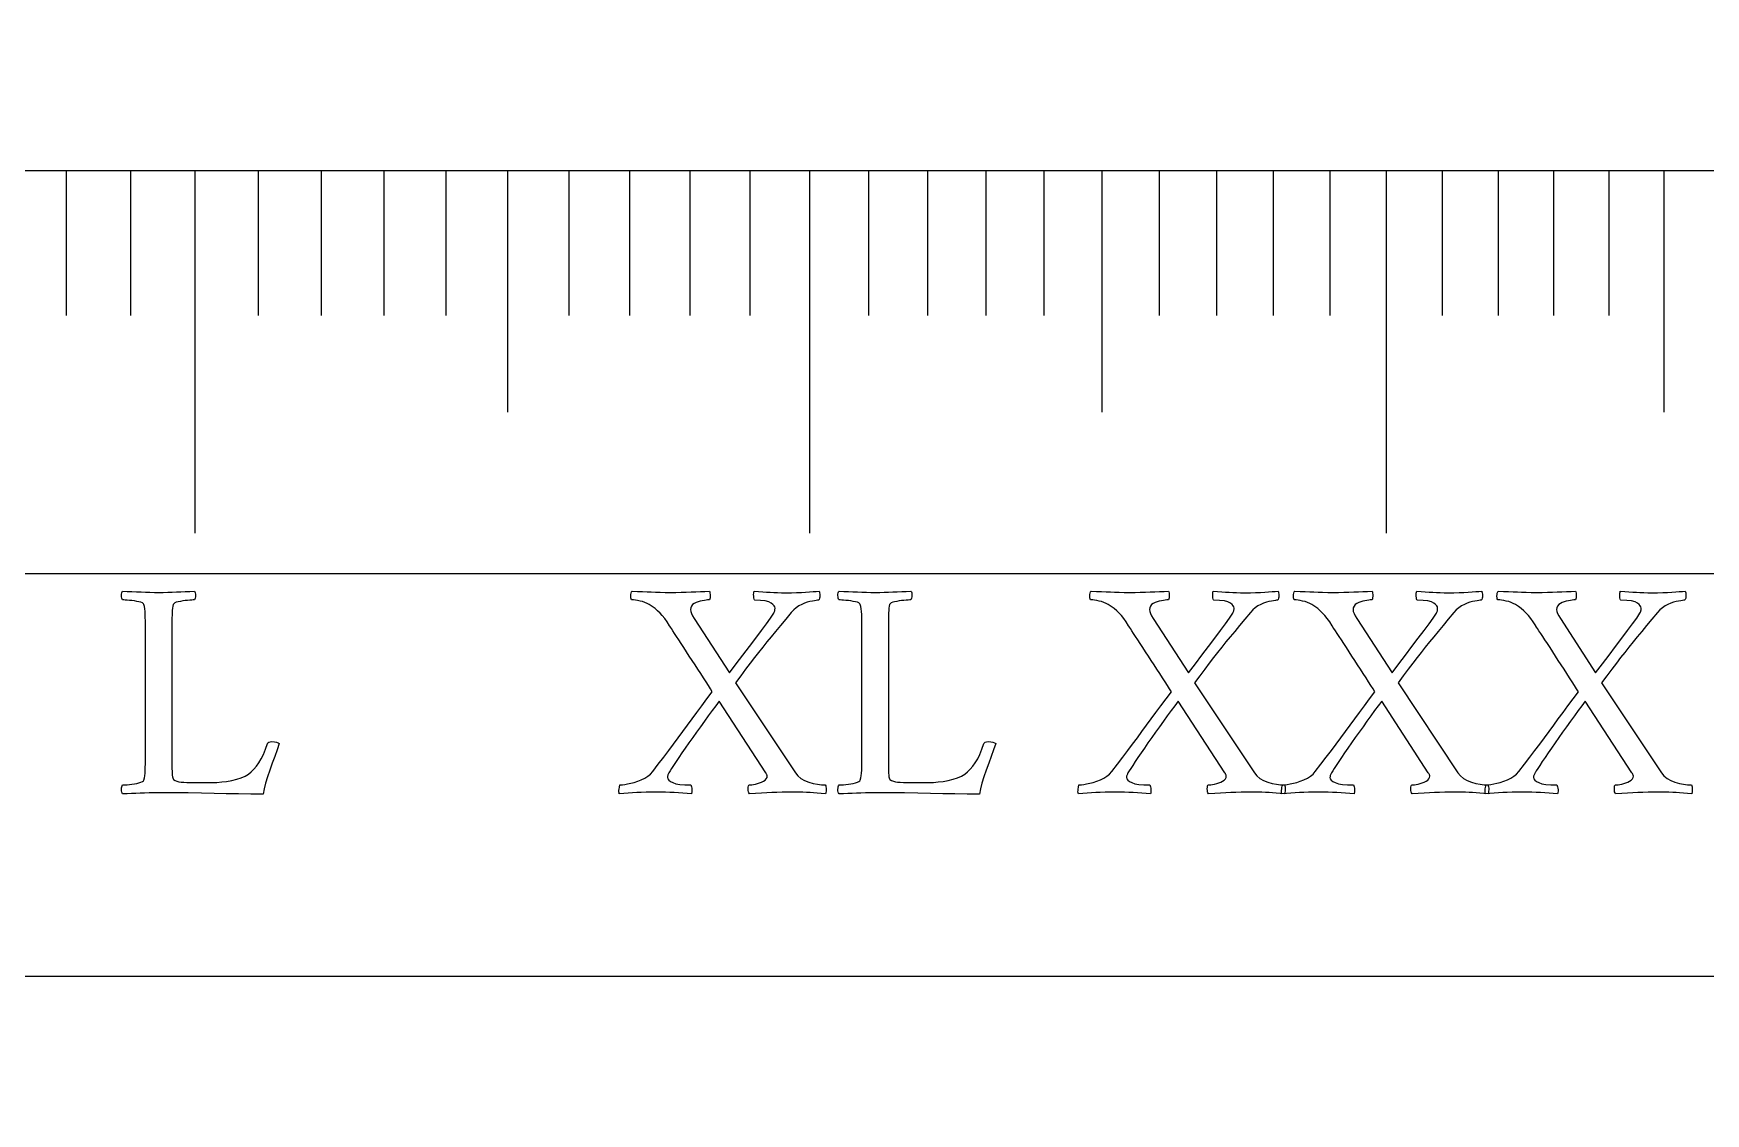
# Model space of a CAD drawing. Header units: millimetres. Extents: x -82 to 82, y -8 to 8.
# Drawn here: x -42.42 to -18.48, y -7.74 to 7.74 of the extents above; entities that cross this region are included whole.
import ezdxf

# ---------------------------------------------------------------- set-up
doc = ezdxf.new("R2010")
doc.units = ezdxf.units.MM
for name, color, linetype in [('CUT_OUTER', 1, 'Continuous'), ('ENGRAVE', 7, 'Continuous'), ('ENGRAVE_FINE', 8, 'Continuous'), ('GUIDE', 3, 'Continuous'), ('TEXT', 5, 'Continuous')]:
    doc.layers.add(name, color=color, linetype=linetype)

msp = doc.modelspace()

# ---------------------------------------------------------------- linework, layer by layer
at = {"layer": 'CUT_OUTER'}
msp.add_lwpolyline([(-2.347, -7.7369), (-3.094, -7.4696), (-3.8112, -7.1303), (-4.4918, -6.7224), (-5.1291, -6.2498), (-5.6529, -5.775), (-82.5, -5.775), (-82.5, 5.775), (-5.6529, 5.775), (-5.1291, 6.2498), (-4.4918, 6.7224), (-3.8112, 7.1303), (-3.094, 7.4696), (-2.347, 7.7369)], dxfattribs=at)
at = {"layer": 'ENGRAVE'}
for points in [[(-40.1141, 5.775), (-40.1141, 0.5775)], [(-35.6327, 5.775), (-35.6327, 2.31)], [(-31.3105, 5.775), (-31.3105, 0.5775)], [(-27.1236, 5.775), (-27.1236, 2.31)], [(-23.0503, 5.775), (-23.0503, 0.5775)], [(-19.0713, 5.775), (-19.0713, 2.31)]]:
    msp.add_lwpolyline(points, dxfattribs=at)
at = {"layer": 'ENGRAVE_FINE'}
for points in [[(-41.9572, 5.775), (-41.9572, 3.696)], [(-41.0318, 5.775), (-41.0318, 3.696)], [(-39.2039, 5.775), (-39.2039, 3.696)], [(-38.3008, 5.775), (-38.3008, 3.696)], [(-37.4047, 5.775), (-37.4047, 3.696)], [(-36.5154, 5.775), (-36.5154, 3.696)], [(-34.7564, 5.775), (-34.7564, 3.696)], [(-33.8861, 5.775), (-33.8861, 3.696)], [(-33.0219, 5.775), (-33.0219, 3.696)], [(-32.1634, 5.775), (-32.1634, 3.696)], [(-30.4631, 5.775), (-30.4631, 3.696)], [(-29.6208, 5.775), (-29.6208, 3.696)], [(-28.7836, 5.775), (-28.7836, 3.696)], [(-27.9512, 5.775), (-27.9512, 3.696)], [(-26.3005, 5.775), (-26.3005, 3.696)], [(-25.4818, 5.775), (-25.4818, 3.696)], [(-24.6673, 5.775), (-24.6673, 3.696)], [(-23.8568, 5.775), (-23.8568, 3.696)], [(-22.2476, 5.775), (-22.2476, 3.696)], [(-21.4484, 5.775), (-21.4484, 3.696)], [(-20.6528, 5.775), (-20.6528, 3.696)], [(-19.8604, 5.775), (-19.8604, 3.696)]]:
    msp.add_lwpolyline(points, dxfattribs=at)
at = {"layer": 'GUIDE'}
msp.add_lwpolyline([(-82.5, 0), (82.5, 0)], dxfattribs=at)
at = {"layer": 'TEXT'}
for points in [[(-40.4405, -2.6364), (-40.4405, -2.6414), (-40.4405, -2.6476), (-40.4405, -2.6548), (-40.4405, -2.6632), (-40.4405, -2.6849), (-40.4405, -2.7096), (-40.4405, -2.7374), (-40.4405, -2.7683), (-40.4402, -2.8), (-40.4394, -2.8303), (-40.438, -2.8592), (-40.436, -2.8868), (-40.4332, -2.9108), (-40.4293, -2.9292), (-40.4243, -2.9421), (-40.4181, -2.9493), (-40.3945, -2.9635), (-40.3684, -2.9745), (-40.3398, -2.9825), (-40.3086, -2.9874), (-40.2716, -2.9903), (-40.2253, -2.9924), (-40.1699, -2.9936), (-40.1052, -2.9941), (-39.8593, -2.9941), (-39.7951, -2.9922), (-39.7279, -2.9868), (-39.6577, -2.9777), (-39.5843, -2.965), (-39.5132, -2.9484), (-39.4496, -2.9276), (-39.3936, -2.9025), (-39.3451, -2.8733), (-39.3056, -2.8415), (-39.2674, -2.804), (-39.2307, -2.761), (-39.1953, -2.7124), (-39.1617, -2.6565), (-39.1299, -2.5917), (-39.1002, -2.5179), (-39.0724, -2.4352), (-39.0651, -2.4235), (-39.0523, -2.4151), (-39.0338, -2.41), (-39.0098, -2.4084), (-38.9729, -2.41), (-38.9427, -2.4151), (-38.9193, -2.4235), (-38.9025, -2.4352), (-38.9345, -2.526), (-38.9679, -2.6196), (-39.0027, -2.716), (-39.0388, -2.8152), (-39.0725, -2.9122), (-39.0998, -3.0019), (-39.1206, -3.0843), (-39.135, -3.1595), (-39.3113, -3.1589), (-39.4871, -3.1572), (-39.6623, -3.1545), (-39.8369, -3.1505), (-40.0169, -3.1466), (-40.208, -3.1438), (-40.4103, -3.1422), (-40.6238, -3.1416), (-40.6979, -3.142), (-40.768, -3.1433), (-40.8342, -3.1454), (-40.8965, -3.1483), (-40.9575, -3.1512), (-41.0195, -3.1533), (-41.0826, -3.1546), (-41.1469, -3.155), (-41.1546, -3.1444), (-41.1598, -3.1304), (-41.1624, -3.1131), (-41.1626, -3.0924), (-41.1607, -3.0717), (-41.1575, -3.0544), (-41.1529, -3.0404), (-41.1469, -3.0298), (-41.1307, -3.0294), (-41.1089, -3.0281), (-41.0815, -3.0261), (-41.0485, -3.0231), (-41.0132, -3.0191), (-40.9787, -3.0136), (-40.945, -3.0068), (-40.9122, -2.9985), (-40.8835, -2.9893), (-40.8624, -2.9795), (-40.8489, -2.9692), (-40.8429, -2.9583), (-40.8349, -2.9295), (-40.8289, -2.8968), (-40.8249, -2.8602), (-40.8228, -2.8197), (-40.8218, -2.7764), (-40.8211, -2.7314), (-40.8207, -2.6847), (-40.8205, -2.6364), (-40.8205, -0.772), (-40.8207, -0.7235), (-40.8211, -0.6764), (-40.8218, -0.6307), (-40.8228, -0.5864), (-40.8249, -0.5449), (-40.8289, -0.5076), (-40.8349, -0.4745), (-40.8429, -0.4456), (-40.8489, -0.433), (-40.8624, -0.4221), (-40.8835, -0.4129), (-40.9122, -0.4054), (-40.945, -0.3991), (-40.9787, -0.3936), (-41.0132, -0.389), (-41.0485, -0.3852), (-41.0815, -0.3823), (-41.1089, -0.3802), (-41.1307, -0.379), (-41.1469, -0.3785), (-41.1529, -0.3679), (-41.1575, -0.354), (-41.1607, -0.3366), (-41.1626, -0.3159), (-41.1624, -0.2953), (-41.1598, -0.2779), (-41.1546, -0.264), (-41.1469, -0.2534), (-41.0801, -0.2557), (-41.0139, -0.2584), (-40.9482, -0.2613), (-40.8831, -0.2645), (-40.8186, -0.2675), (-40.7546, -0.2696), (-40.6912, -0.2708), (-40.6283, -0.2712), (-40.5639, -0.2708), (-40.5003, -0.2696), (-40.4376, -0.2675), (-40.3757, -0.2645), (-40.3135, -0.2613), (-40.2499, -0.2584), (-40.185, -0.2557), (-40.1186, -0.2534), (-40.1109, -0.264), (-40.1057, -0.2779), (-40.1031, -0.2953), (-40.1029, -0.3159), (-40.1048, -0.3366), (-40.108, -0.354), (-40.1126, -0.3679), (-40.1186, -0.3785), (-40.1348, -0.379), (-40.1566, -0.3802), (-40.184, -0.3823), (-40.2169, -0.3852), (-40.2522, -0.389), (-40.2862, -0.3936), (-40.3192, -0.3991), (-40.3511, -0.4054), (-40.379, -0.4129), (-40.4003, -0.4221), (-40.4148, -0.433), (-40.4226, -0.4456), (-40.4286, -0.4696), (-40.4332, -0.497), (-40.4364, -0.5278), (-40.4383, -0.5619), (-40.4392, -0.5985), (-40.4399, -0.6367), (-40.4404, -0.6767), (-40.4405, -0.7183), (-40.4405, -0.725), (-40.4405, -0.7317), (-40.4405, -0.7385), (-40.4405, -0.7452), (-40.4405, -0.7519), (-40.4405, -0.7586), (-40.4405, -0.7653), (-40.4405, -0.772)], [(-33.3001, -0.2712), (-33.2213, -0.2708), (-33.1459, -0.2696), (-33.0738, -0.2675), (-33.005, -0.2645), (-32.9383, -0.2613), (-32.872, -0.2584), (-32.8064, -0.2557), (-32.7412, -0.2534), (-32.7373, -0.2645), (-32.7345, -0.2802), (-32.7329, -0.3003), (-32.7323, -0.3249), (-32.7334, -0.3484), (-32.7368, -0.3651), (-32.7424, -0.3752), (-32.7502, -0.3785), (-32.7678, -0.3792), (-32.7893, -0.3813), (-32.8147, -0.3848), (-32.8441, -0.3897), (-32.8748, -0.3964), (-32.9044, -0.4054), (-32.9329, -0.4165), (-32.9603, -0.43), (-32.9838, -0.4463), (-33.0006, -0.4663), (-33.0106, -0.4899), (-33.014, -0.5171), (-33.0106, -0.5437), (-33.0006, -0.5741), (-32.9838, -0.6085), (-32.9603, -0.6468), (-32.4551, -1.4247), (-32.3579, -1.2948), (-32.2629, -1.1688), (-32.1701, -1.0467), (-32.0795, -0.9285), (-31.9963, -0.8187), (-31.9253, -0.7217), (-31.8666, -0.6376), (-31.8202, -0.5663), (-31.8142, -0.5551), (-31.8096, -0.544), (-31.8064, -0.5328), (-31.8046, -0.5216), (-31.8036, -0.5116), (-31.8029, -0.5037), (-31.8025, -0.4981), (-31.8023, -0.4948), (-31.8057, -0.4786), (-31.8158, -0.4613), (-31.8325, -0.4428), (-31.856, -0.4233), (-31.8909, -0.4056), (-31.9421, -0.3931), (-32.0094, -0.3855), (-32.093, -0.383), (-32.099, -0.3778), (-32.1036, -0.3668), (-32.1068, -0.3499), (-32.1086, -0.3271), (-32.109, -0.3032), (-32.108, -0.283), (-32.1057, -0.2663), (-32.1019, -0.2534), (-32.0389, -0.2577), (-31.9795, -0.2617), (-31.9238, -0.2655), (-31.8716, -0.269), (-31.8201, -0.2719), (-31.766, -0.274), (-31.7094, -0.2753), (-31.6503, -0.2757), (-31.5687, -0.2752), (-31.4938, -0.2735), (-31.4257, -0.2707), (-31.3642, -0.2668), (-31.3086, -0.2626), (-31.258, -0.2589), (-31.2125, -0.2559), (-31.1719, -0.2534), (-31.1679, -0.264), (-31.1647, -0.2779), (-31.1623, -0.2953), (-31.1608, -0.3159), (-31.1612, -0.3369), (-31.1647, -0.3551), (-31.1712, -0.3704), (-31.1809, -0.383), (-31.193, -0.3837), (-31.2116, -0.3858), (-31.2366, -0.3893), (-31.2681, -0.3942), (-31.3036, -0.4015), (-31.3407, -0.4121), (-31.3796, -0.426), (-31.4201, -0.4434), (-31.4605, -0.4647), (-31.4989, -0.4909), (-31.5353, -0.5218), (-31.5699, -0.5574), (-31.6499, -0.6546), (-31.7247, -0.7452), (-31.7941, -0.829), (-31.8582, -0.9061), (-31.9193, -0.9802), (-31.9795, -1.0548), (-32.0389, -1.1299), (-32.0974, -1.2057), (-32.1581, -1.2853), (-32.2237, -1.3722), (-32.2944, -1.4664), (-32.3702, -1.5678), (-31.5117, -2.8555), (-31.4762, -2.899), (-31.4324, -2.9359), (-31.3801, -2.9661), (-31.3195, -2.9896), (-31.256, -3.0072), (-31.1954, -3.0198), (-31.1376, -3.0273), (-31.0825, -3.0298), (-31.0768, -3.0407), (-31.073, -3.0555), (-31.0712, -3.0743), (-31.0713, -3.0969), (-31.0726, -3.119), (-31.0741, -3.136), (-31.076, -3.148), (-31.078, -3.155), (-31.1406, -3.1507), (-31.1988, -3.1466), (-31.2524, -3.1429), (-31.3016, -3.1394), (-31.3511, -3.1364), (-31.4055, -3.1343), (-31.4651, -3.1331), (-31.5296, -3.1327), (-31.6183, -3.1331), (-31.7012, -3.1343), (-31.7782, -3.1364), (-31.8493, -3.1394), (-31.9204, -3.1429), (-31.9974, -3.1466), (-32.0802, -3.1507), (-32.169, -3.155), (-32.1768, -3.1438), (-32.1824, -3.1282), (-32.1857, -3.1081), (-32.1868, -3.0835), (-32.1857, -3.06), (-32.1824, -3.0432), (-32.1768, -3.0332), (-32.169, -3.0298), (-32.1535, -3.029), (-32.1338, -3.0265), (-32.1099, -3.0223), (-32.0818, -3.0164), (-32.052, -3.0087), (-32.0231, -2.9991), (-31.995, -2.9875), (-31.9678, -2.9739), (-31.9443, -2.9587), (-31.9275, -2.9421), (-31.9175, -2.9241), (-31.9141, -2.9046), (-31.9145, -2.8997), (-31.9158, -2.894), (-31.9179, -2.8875), (-31.9208, -2.88), (-31.9243, -2.8726), (-31.9281, -2.8661), (-31.9321, -2.8603), (-31.9365, -2.8555), (-32.6026, -1.8271), (-32.6528, -1.8938), (-32.7049, -1.9641), (-32.759, -2.038), (-32.815, -2.1155), (-32.8716, -2.1945), (-32.9274, -2.2726), (-32.9823, -2.3498), (-33.0363, -2.4262), (-33.088, -2.5), (-33.1358, -2.5693), (-33.1797, -2.6341), (-33.2196, -2.6945), (-33.2546, -2.7482), (-33.2834, -2.7929), (-33.306, -2.8286), (-33.3225, -2.8555), (-33.325, -2.8605), (-33.3281, -2.8666), (-33.3317, -2.8739), (-33.3359, -2.8823), (-33.3398, -2.8915), (-33.3426, -2.9013), (-33.3443, -2.9116), (-33.3448, -2.9225), (-33.3401, -2.9422), (-33.3258, -2.9611), (-33.3021, -2.9791), (-33.2688, -2.9963), (-33.2241, -3.011), (-33.166, -3.0214), (-33.0945, -3.0277), (-33.0095, -3.0298), (-33.0035, -3.0407), (-32.9989, -3.0555), (-32.9957, -3.0743), (-32.9939, -3.0969), (-32.9934, -3.119), (-32.9944, -3.136), (-32.9968, -3.148), (-33.0006, -3.155), (-33.0612, -3.1507), (-33.1224, -3.1466), (-33.1842, -3.1429), (-33.2465, -3.1394), (-33.3088, -3.1364), (-33.3705, -3.1343), (-33.4317, -3.1331), (-33.4924, -3.1327), (-33.5742, -3.1331), (-33.65, -3.1343), (-33.7196, -3.1364), (-33.783, -3.1394), (-33.8439, -3.1429), (-33.9059, -3.1466), (-33.9691, -3.1507), (-34.0334, -3.155), (-34.0369, -3.1423), (-34.0384, -3.1265), (-34.038, -3.1076), (-34.0356, -3.0857), (-34.0324, -3.0646), (-34.0294, -3.0483), (-34.0268, -3.0367), (-34.0244, -3.0298), (-34.0109, -3.0288), (-33.9881, -3.0259), (-33.9561, -3.021), (-33.9149, -3.0142), (-33.8682, -3.0047), (-33.8199, -2.9918), (-33.7699, -2.9756), (-33.7182, -2.9561), (-33.6686, -2.9327), (-33.6248, -2.9052), (-33.587, -2.8735), (-33.555, -2.8376), (-33.4742, -2.7325), (-33.3974, -2.6319), (-33.3244, -2.5358), (-33.2554, -2.4441), (-33.1885, -2.3546), (-33.1218, -2.2647), (-33.0555, -2.1746), (-32.9894, -2.0842), (-32.9219, -1.9919), (-32.8513, -1.8959), (-32.7777, -1.7963), (-32.701, -1.693), (-32.7274, -1.6504), (-32.7575, -1.603), (-32.7911, -1.5509), (-32.8284, -1.494), (-32.8678, -1.4341), (-32.9078, -1.3728), (-32.9483, -1.31), (-32.9894, -1.2459), (-33.0302, -1.1822), (-33.0699, -1.1207), (-33.1084, -1.0615), (-33.1459, -1.0045), (-33.1811, -0.9511), (-33.2129, -0.9028), (-33.2414, -0.8595), (-33.2666, -0.8212), (-33.2871, -0.7899), (-33.3018, -0.7675), (-33.3106, -0.7541), (-33.3135, -0.7496), (-33.3489, -0.6946), (-33.3834, -0.6457), (-33.4171, -0.6029), (-33.4499, -0.5663), (-33.4838, -0.5336), (-33.5209, -0.5026), (-33.561, -0.4733), (-33.6041, -0.4456), (-33.6342, -0.429), (-33.6662, -0.4149), (-33.7001, -0.4033), (-33.736, -0.3942), (-33.7708, -0.3873), (-33.8014, -0.3825), (-33.8278, -0.3795), (-33.85, -0.3785), (-33.8579, -0.3752), (-33.8635, -0.3651), (-33.8668, -0.3484), (-33.8679, -0.3249), (-33.8668, -0.3003), (-33.8635, -0.2802), (-33.8579, -0.2645), (-33.85, -0.2534), (-33.7725, -0.2557), (-33.7008, -0.2584), (-33.635, -0.2613), (-33.5751, -0.2645), (-33.5151, -0.2675), (-33.4493, -0.2696), (-33.3777, -0.2708), (-33.3001, -0.2712)], [(-30.1794, -2.6364), (-30.1794, -2.6414), (-30.1794, -2.6476), (-30.1794, -2.6548), (-30.1794, -2.6632), (-30.1794, -2.6849), (-30.1794, -2.7096), (-30.1794, -2.7374), (-30.1794, -2.7683), (-30.1791, -2.8), (-30.1783, -2.8303), (-30.1769, -2.8592), (-30.1749, -2.8868), (-30.1721, -2.9108), (-30.1682, -2.9292), (-30.1632, -2.9421), (-30.157, -2.9493), (-30.1334, -2.9635), (-30.1073, -2.9745), (-30.0786, -2.9825), (-30.0475, -2.9874), (-30.0105, -2.9903), (-29.9642, -2.9924), (-29.9088, -2.9936), (-29.8441, -2.9941), (-29.5982, -2.9941), (-29.534, -2.9922), (-29.4668, -2.9868), (-29.3965, -2.9777), (-29.3232, -2.965), (-29.2521, -2.9484), (-29.1885, -2.9276), (-29.1325, -2.9025), (-29.084, -2.8733), (-29.0445, -2.8415), (-29.0063, -2.804), (-28.9696, -2.761), (-28.9342, -2.7124), (-28.9005, -2.6565), (-28.8688, -2.5917), (-28.8391, -2.5179), (-28.8113, -2.4352), (-28.804, -2.4235), (-28.7911, -2.4151), (-28.7727, -2.41), (-28.7487, -2.4084), (-28.7118, -2.41), (-28.6816, -2.4151), (-28.6581, -2.4235), (-28.6414, -2.4352), (-28.6734, -2.526), (-28.7068, -2.6196), (-28.7415, -2.716), (-28.7777, -2.8152), (-28.8114, -2.9122), (-28.8387, -3.0019), (-28.8595, -3.0843), (-28.8739, -3.1595), (-29.0502, -3.1589), (-29.226, -3.1572), (-29.4012, -3.1545), (-29.5758, -3.1505), (-29.7558, -3.1466), (-29.9469, -3.1438), (-30.1492, -3.1422), (-30.3627, -3.1416), (-30.4367, -3.142), (-30.5069, -3.1433), (-30.5731, -3.1454), (-30.6354, -3.1483), (-30.6963, -3.1512), (-30.7584, -3.1533), (-30.8215, -3.1546), (-30.8858, -3.155), (-30.8935, -3.1444), (-30.8987, -3.1304), (-30.9013, -3.1131), (-30.9014, -3.0924), (-30.8996, -3.0717), (-30.8964, -3.0544), (-30.8918, -3.0404), (-30.8858, -3.0298), (-30.8696, -3.0294), (-30.8478, -3.0281), (-30.8204, -3.0261), (-30.7874, -3.0231), (-30.7521, -3.0191), (-30.7176, -3.0136), (-30.6839, -3.0068), (-30.6511, -2.9985), (-30.6224, -2.9893), (-30.6013, -2.9795), (-30.5878, -2.9692), (-30.5818, -2.9583), (-30.5738, -2.9295), (-30.5678, -2.8968), (-30.5637, -2.8602), (-30.5617, -2.8197), (-30.5607, -2.7764), (-30.56, -2.7314), (-30.5596, -2.6847), (-30.5594, -2.6364), (-30.5594, -0.772), (-30.5596, -0.7235), (-30.56, -0.6764), (-30.5607, -0.6307), (-30.5617, -0.5864), (-30.5637, -0.5449), (-30.5678, -0.5076), (-30.5738, -0.4745), (-30.5818, -0.4456), (-30.5878, -0.433), (-30.6013, -0.4221), (-30.6224, -0.4129), (-30.6511, -0.4054), (-30.6839, -0.3991), (-30.7176, -0.3936), (-30.7521, -0.389), (-30.7874, -0.3852), (-30.8204, -0.3823), (-30.8478, -0.3802), (-30.8696, -0.379), (-30.8858, -0.3785), (-30.8918, -0.3679), (-30.8964, -0.354), (-30.8996, -0.3366), (-30.9014, -0.3159), (-30.9013, -0.2953), (-30.8987, -0.2779), (-30.8935, -0.264), (-30.8858, -0.2534), (-30.819, -0.2557), (-30.7528, -0.2584), (-30.6871, -0.2613), (-30.622, -0.2645), (-30.5575, -0.2675), (-30.4935, -0.2696), (-30.43, -0.2708), (-30.3672, -0.2712), (-30.3028, -0.2708), (-30.2392, -0.2696), (-30.1765, -0.2675), (-30.1146, -0.2645), (-30.0524, -0.2613), (-29.9888, -0.2584), (-29.9238, -0.2557), (-29.8575, -0.2534), (-29.8498, -0.264), (-29.8446, -0.2779), (-29.842, -0.2953), (-29.8418, -0.3159), (-29.8436, -0.3366), (-29.8469, -0.354), (-29.8515, -0.3679), (-29.8575, -0.3785), (-29.8737, -0.379), (-29.8955, -0.3802), (-29.9229, -0.3823), (-29.9558, -0.3852), (-29.991, -0.389), (-30.0251, -0.3936), (-30.0581, -0.3991), (-30.09, -0.4054), (-30.1179, -0.4129), (-30.1391, -0.4221), (-30.1537, -0.433), (-30.1615, -0.4456), (-30.1675, -0.4696), (-30.1721, -0.497), (-30.1753, -0.5278), (-30.1771, -0.5619), (-30.1781, -0.5985), (-30.1788, -0.6367), (-30.1792, -0.6767), (-30.1794, -0.7183), (-30.1794, -0.725), (-30.1794, -0.7317), (-30.1794, -0.7385), (-30.1794, -0.7452), (-30.1794, -0.7519), (-30.1794, -0.7586), (-30.1794, -0.7653), (-30.1794, -0.772)], [(-26.7255, -0.2712), (-26.6467, -0.2708), (-26.5712, -0.2696), (-26.4991, -0.2675), (-26.4304, -0.2645), (-26.3636, -0.2613), (-26.2974, -0.2584), (-26.2317, -0.2557), (-26.1666, -0.2534), (-26.1627, -0.2645), (-26.1599, -0.2802), (-26.1582, -0.3003), (-26.1577, -0.3249), (-26.1588, -0.3484), (-26.1621, -0.3651), (-26.1677, -0.3752), (-26.1755, -0.3785), (-26.1931, -0.3792), (-26.2147, -0.3813), (-26.2401, -0.3848), (-26.2694, -0.3897), (-26.3002, -0.3964), (-26.3298, -0.4054), (-26.3583, -0.4165), (-26.3857, -0.43), (-26.4091, -0.4463), (-26.4259, -0.4663), (-26.436, -0.4899), (-26.4393, -0.5171), (-26.436, -0.5437), (-26.4259, -0.5741), (-26.4091, -0.6085), (-26.3857, -0.6468), (-25.8805, -1.4247), (-25.7832, -1.2948), (-25.6882, -1.1688), (-25.5954, -1.0467), (-25.5049, -0.9285), (-25.4216, -0.8187), (-25.3506, -0.7217), (-25.292, -0.6376), (-25.2456, -0.5663), (-25.2396, -0.5551), (-25.235, -0.544), (-25.2317, -0.5328), (-25.2299, -0.5216), (-25.2289, -0.5116), (-25.2282, -0.5037), (-25.2278, -0.4981), (-25.2277, -0.4948), (-25.231, -0.4786), (-25.2411, -0.4613), (-25.2579, -0.4428), (-25.2813, -0.4233), (-25.3163, -0.4056), (-25.3674, -0.3931), (-25.4348, -0.3855), (-25.5183, -0.383), (-25.5243, -0.3778), (-25.5289, -0.3668), (-25.5321, -0.3499), (-25.534, -0.3271), (-25.5344, -0.3032), (-25.5334, -0.283), (-25.531, -0.2663), (-25.5272, -0.2534), (-25.4642, -0.2577), (-25.4049, -0.2617), (-25.3491, -0.2655), (-25.297, -0.269), (-25.2454, -0.2719), (-25.1914, -0.274), (-25.1348, -0.2753), (-25.0757, -0.2757), (-24.9941, -0.2752), (-24.9192, -0.2735), (-24.851, -0.2707), (-24.7895, -0.2668), (-24.7339, -0.2626), (-24.6834, -0.2589), (-24.6378, -0.2559), (-24.5973, -0.2534), (-24.5932, -0.264), (-24.59, -0.2779), (-24.5876, -0.2953), (-24.5861, -0.3159), (-24.5865, -0.3369), (-24.59, -0.3551), (-24.5966, -0.3704), (-24.6062, -0.383), (-24.6184, -0.3837), (-24.637, -0.3858), (-24.662, -0.3893), (-24.6934, -0.3942), (-24.7289, -0.4015), (-24.7661, -0.4121), (-24.8049, -0.426), (-24.8454, -0.4434), (-24.8858, -0.4647), (-24.9242, -0.4909), (-24.9607, -0.5218), (-24.9952, -0.5574), (-25.0753, -0.6546), (-25.15, -0.7452), (-25.2194, -0.829), (-25.2836, -0.9061), (-25.3446, -0.9802), (-25.4049, -1.0548), (-25.4642, -1.1299), (-25.5228, -1.2057), (-25.5834, -1.2853), (-25.6491, -1.3722), (-25.7198, -1.4664), (-25.7955, -1.5678), (-24.9371, -2.8555), (-24.9016, -2.899), (-24.8577, -2.9359), (-24.8055, -2.9661), (-24.7448, -2.9896), (-24.6814, -3.0072), (-24.6208, -3.0198), (-24.5629, -3.0273), (-24.5079, -3.0298), (-24.5021, -3.0407), (-24.4984, -3.0555), (-24.4965, -3.0743), (-24.4967, -3.0969), (-24.4979, -3.119), (-24.4995, -3.136), (-24.5013, -3.148), (-24.5034, -3.155), (-24.566, -3.1507), (-24.6241, -3.1466), (-24.6778, -3.1429), (-24.7269, -3.1394), (-24.7764, -3.1364), (-24.8309, -3.1343), (-24.8904, -3.1331), (-24.955, -3.1327), (-25.0437, -3.1331), (-25.1265, -3.1343), (-25.2035, -3.1364), (-25.2746, -3.1394), (-25.3458, -3.1429), (-25.4227, -3.1466), (-25.5056, -3.1507), (-25.5943, -3.155), (-25.6021, -3.1438), (-25.6077, -3.1282), (-25.6111, -3.1081), (-25.6122, -3.0835), (-25.6111, -3.06), (-25.6077, -3.0432), (-25.6021, -3.0332), (-25.5943, -3.0298), (-25.5788, -3.029), (-25.5591, -3.0265), (-25.5352, -3.0223), (-25.5071, -3.0164), (-25.4774, -3.0087), (-25.4484, -2.9991), (-25.4204, -2.9875), (-25.3931, -2.9739), (-25.3696, -2.9587), (-25.3529, -2.9421), (-25.3428, -2.9241), (-25.3395, -2.9046), (-25.3399, -2.8997), (-25.3411, -2.894), (-25.3432, -2.8875), (-25.3462, -2.88), (-25.3497, -2.8726), (-25.3534, -2.8661), (-25.3575, -2.8603), (-25.3618, -2.8555), (-26.028, -1.8271), (-26.0782, -1.8938), (-26.1303, -1.9641), (-26.1843, -2.038), (-26.2404, -2.1155), (-26.297, -2.1945), (-26.3527, -2.2726), (-26.4076, -2.3498), (-26.4617, -2.4262), (-26.5134, -2.5), (-26.5612, -2.5693), (-26.605, -2.6341), (-26.645, -2.6945), (-26.6799, -2.7482), (-26.7087, -2.7929), (-26.7313, -2.8286), (-26.7478, -2.8555), (-26.7503, -2.8605), (-26.7534, -2.8666), (-26.757, -2.8739), (-26.7612, -2.8823), (-26.7651, -2.8915), (-26.7679, -2.9013), (-26.7696, -2.9116), (-26.7702, -2.9225), (-26.7654, -2.9422), (-26.7512, -2.9611), (-26.7274, -2.9791), (-26.6942, -2.9963), (-26.6495, -3.011), (-26.5913, -3.0214), (-26.5198, -3.0277), (-26.4349, -3.0298), (-26.4288, -3.0407), (-26.4242, -3.0555), (-26.421, -3.0743), (-26.4192, -3.0969), (-26.4188, -3.119), (-26.4198, -3.136), (-26.4221, -3.148), (-26.4259, -3.155), (-26.4865, -3.1507), (-26.5477, -3.1466), (-26.6095, -3.1429), (-26.6718, -3.1394), (-26.7341, -3.1364), (-26.7959, -3.1343), (-26.8571, -3.1331), (-26.9177, -3.1327), (-26.9996, -3.1331), (-27.0753, -3.1343), (-27.1449, -3.1364), (-27.2083, -3.1394), (-27.2692, -3.1429), (-27.3313, -3.1466), (-27.3944, -3.1507), (-27.4587, -3.155), (-27.4622, -3.1423), (-27.4637, -3.1265), (-27.4633, -3.1076), (-27.4609, -3.0857), (-27.4577, -3.0646), (-27.4548, -3.0483), (-27.4521, -3.0367), (-27.4498, -3.0298), (-27.4362, -3.0288), (-27.4134, -3.0259), (-27.3814, -3.021), (-27.3402, -3.0142), (-27.2936, -3.0047), (-27.2452, -2.9918), (-27.1952, -2.9756), (-27.1435, -2.9561), (-27.0939, -2.9327), (-27.0502, -2.9052), (-27.0123, -2.8735), (-26.9803, -2.8376), (-26.8996, -2.7325), (-26.8227, -2.6319), (-26.7498, -2.5358), (-26.6808, -2.4441), (-26.6138, -2.3546), (-26.5472, -2.2647), (-26.4808, -2.1746), (-26.4147, -2.0842), (-26.3472, -1.9919), (-26.2767, -1.8959), (-26.2031, -1.7963), (-26.1264, -1.693), (-26.1528, -1.6504), (-26.1828, -1.603), (-26.2165, -1.5509), (-26.2538, -1.494), (-26.2932, -1.4341), (-26.3331, -1.3728), (-26.3737, -1.31), (-26.4147, -1.2459), (-26.4555, -1.1822), (-26.4952, -1.1207), (-26.5338, -1.0615), (-26.5712, -1.0045), (-26.6064, -0.9511), (-26.6383, -0.9028), (-26.6668, -0.8595), (-26.6919, -0.8212), (-26.7125, -0.7899), (-26.7271, -0.7675), (-26.7359, -0.7541), (-26.7389, -0.7496), (-26.7742, -0.6946), (-26.8087, -0.6457), (-26.8424, -0.6029), (-26.8752, -0.5663), (-26.9092, -0.5336), (-26.9462, -0.5026), (-26.9863, -0.4733), (-27.0295, -0.4456), (-27.0595, -0.429), (-27.0915, -0.4149), (-27.1255, -0.4033), (-27.1614, -0.3942), (-27.1962, -0.3873), (-27.2268, -0.3825), (-27.2532, -0.3795), (-27.2754, -0.3785), (-27.2832, -0.3752), (-27.2888, -0.3651), (-27.2922, -0.3484), (-27.2933, -0.3249), (-27.2922, -0.3003), (-27.2888, -0.2802), (-27.2832, -0.2645), (-27.2754, -0.2534), (-27.1979, -0.2557), (-27.1262, -0.2584), (-27.0604, -0.2613), (-27.0004, -0.2645), (-26.9405, -0.2675), (-26.8747, -0.2696), (-26.803, -0.2708), (-26.7255, -0.2712)], [(-23.8104, -0.2712), (-23.7316, -0.2708), (-23.6561, -0.2696), (-23.5841, -0.2675), (-23.5153, -0.2645), (-23.4485, -0.2613), (-23.3823, -0.2584), (-23.3166, -0.2557), (-23.2515, -0.2534), (-23.2476, -0.2645), (-23.2448, -0.2802), (-23.2431, -0.3003), (-23.2426, -0.3249), (-23.2437, -0.3484), (-23.2471, -0.3651), (-23.2526, -0.3752), (-23.2605, -0.3785), (-23.2781, -0.3792), (-23.2996, -0.3813), (-23.325, -0.3848), (-23.3544, -0.3897), (-23.3851, -0.3964), (-23.4147, -0.4054), (-23.4432, -0.4165), (-23.4706, -0.43), (-23.4941, -0.4463), (-23.5108, -0.4663), (-23.5209, -0.4899), (-23.5243, -0.5171), (-23.5209, -0.5437), (-23.5108, -0.5741), (-23.4941, -0.6085), (-23.4706, -0.6468), (-22.9654, -1.4247), (-22.8681, -1.2948), (-22.7731, -1.1688), (-22.6804, -1.0467), (-22.5898, -0.9285), (-22.5065, -0.8187), (-22.4356, -0.7217), (-22.3769, -0.6376), (-22.3305, -0.5663), (-22.3245, -0.5551), (-22.3199, -0.544), (-22.3167, -0.5328), (-22.3149, -0.5216), (-22.3139, -0.5116), (-22.3132, -0.5037), (-22.3128, -0.4981), (-22.3126, -0.4948), (-22.316, -0.4786), (-22.326, -0.4613), (-22.3428, -0.4428), (-22.3663, -0.4233), (-22.4012, -0.4056), (-22.4523, -0.3931), (-22.5197, -0.3855), (-22.6032, -0.383), (-22.6092, -0.3778), (-22.6139, -0.3668), (-22.6171, -0.3499), (-22.6189, -0.3271), (-22.6193, -0.3032), (-22.6183, -0.283), (-22.6159, -0.2663), (-22.6122, -0.2534), (-22.5492, -0.2577), (-22.4898, -0.2617), (-22.434, -0.2655), (-22.3819, -0.269), (-22.3304, -0.2719), (-22.2763, -0.274), (-22.2197, -0.2753), (-22.1606, -0.2757), (-22.079, -0.2752), (-22.0041, -0.2735), (-21.9359, -0.2707), (-21.8745, -0.2668), (-21.8189, -0.2626), (-21.7683, -0.2589), (-21.7227, -0.2559), (-21.6822, -0.2534), (-21.6782, -0.264), (-21.6749, -0.2779), (-21.6726, -0.2953), (-21.671, -0.3159), (-21.6715, -0.3369), (-21.6749, -0.3551), (-21.6815, -0.3704), (-21.6912, -0.383), (-21.7033, -0.3837), (-21.7219, -0.3858), (-21.7469, -0.3893), (-21.7783, -0.3942), (-21.8138, -0.4015), (-21.851, -0.4121), (-21.8898, -0.426), (-21.9304, -0.4434), (-21.9707, -0.4647), (-22.0092, -0.4909), (-22.0456, -0.5218), (-22.0801, -0.5574), (-22.1602, -0.6546), (-22.2349, -0.7452), (-22.3044, -0.829), (-22.3685, -0.9061), (-22.4296, -0.9802), (-22.4898, -1.0548), (-22.5492, -1.1299), (-22.6077, -1.2057), (-22.6683, -1.2853), (-22.734, -1.3722), (-22.8047, -1.4664), (-22.8804, -1.5678), (-22.022, -2.8555), (-21.9865, -2.899), (-21.9426, -2.9359), (-21.8904, -2.9661), (-21.8298, -2.9896), (-21.7663, -3.0072), (-21.7057, -3.0198), (-21.6478, -3.0273), (-21.5928, -3.0298), (-21.5871, -3.0407), (-21.5833, -3.0555), (-21.5815, -3.0743), (-21.5816, -3.0969), (-21.5829, -3.119), (-21.5844, -3.136), (-21.5862, -3.148), (-21.5883, -3.155), (-21.6509, -3.1507), (-21.709, -3.1466), (-21.7627, -3.1429), (-21.8119, -3.1394), (-21.8613, -3.1364), (-21.9158, -3.1343), (-21.9753, -3.1331), (-22.0399, -3.1327), (-22.1286, -3.1331), (-22.2115, -3.1343), (-22.2884, -3.1364), (-22.3596, -3.1394), (-22.4307, -3.1429), (-22.5077, -3.1466), (-22.5905, -3.1507), (-22.6792, -3.155), (-22.6871, -3.1438), (-22.6927, -3.1282), (-22.696, -3.1081), (-22.6971, -3.0835), (-22.696, -3.06), (-22.6927, -3.0432), (-22.6871, -3.0332), (-22.6792, -3.0298), (-22.6637, -3.029), (-22.644, -3.0265), (-22.6201, -3.0223), (-22.5921, -3.0164), (-22.5623, -3.0087), (-22.5334, -2.9991), (-22.5053, -2.9875), (-22.478, -2.9739), (-22.4546, -2.9587), (-22.4378, -2.9421), (-22.4277, -2.9241), (-22.4244, -2.9046), (-22.4248, -2.8997), (-22.4261, -2.894), (-22.4282, -2.8875), (-22.4311, -2.88), (-22.4346, -2.8726), (-22.4384, -2.8661), (-22.4424, -2.8603), (-22.4467, -2.8555), (-23.1129, -1.8271), (-23.1631, -1.8938), (-23.2152, -1.9641), (-23.2693, -2.038), (-23.3253, -2.1155), (-23.3819, -2.1945), (-23.4376, -2.2726), (-23.4925, -2.3498), (-23.5466, -2.4262), (-23.5983, -2.5), (-23.6461, -2.5693), (-23.69, -2.6341), (-23.7299, -2.6945), (-23.7648, -2.7482), (-23.7936, -2.7929), (-23.8163, -2.8286), (-23.8327, -2.8555), (-23.8353, -2.8605), (-23.8383, -2.8666), (-23.842, -2.8739), (-23.8462, -2.8823), (-23.8501, -2.8915), (-23.8529, -2.9013), (-23.8545, -2.9116), (-23.8551, -2.9225), (-23.8504, -2.9422), (-23.8361, -2.9611), (-23.8123, -2.9791), (-23.7791, -2.9963), (-23.7344, -3.011), (-23.6763, -3.0214), (-23.6047, -3.0277), (-23.5198, -3.0298), (-23.5138, -3.0407), (-23.5092, -3.0555), (-23.5059, -3.0743), (-23.5041, -3.0969), (-23.5037, -3.119), (-23.5047, -3.136), (-23.5071, -3.148), (-23.5108, -3.155), (-23.5715, -3.1507), (-23.6327, -3.1466), (-23.6944, -3.1429), (-23.7567, -3.1394), (-23.8191, -3.1364), (-23.8808, -3.1343), (-23.942, -3.1331), (-24.0026, -3.1327), (-24.0845, -3.1331), (-24.1602, -3.1343), (-24.2298, -3.1364), (-24.2933, -3.1394), (-24.3542, -3.1429), (-24.4162, -3.1466), (-24.4794, -3.1507), (-24.5436, -3.155), (-24.5471, -3.1423), (-24.5487, -3.1265), (-24.5482, -3.1076), (-24.5459, -3.0857), (-24.5427, -3.0646), (-24.5397, -3.0483), (-24.5371, -3.0367), (-24.5347, -3.0298), (-24.5211, -3.0288), (-24.4984, -3.0259), (-24.4664, -3.021), (-24.4252, -3.0142), (-24.3785, -3.0047), (-24.3301, -2.9918), (-24.2801, -2.9756), (-24.2284, -2.9561), (-24.1788, -2.9327), (-24.1351, -2.9052), (-24.0972, -2.8735), (-24.0652, -2.8376), (-23.9845, -2.7325), (-23.9076, -2.6319), (-23.8347, -2.5358), (-23.7657, -2.4441), (-23.6988, -2.3546), (-23.6321, -2.2647), (-23.5657, -2.1746), (-23.4997, -2.0842), (-23.4322, -1.9919), (-23.3616, -1.8959), (-23.288, -1.7963), (-23.2113, -1.693), (-23.2377, -1.6504), (-23.2677, -1.603), (-23.3014, -1.5509), (-23.3387, -1.494), (-23.3781, -1.4341), (-23.4181, -1.3728), (-23.4586, -1.31), (-23.4997, -1.2459), (-23.5405, -1.1822), (-23.5801, -1.1207), (-23.6187, -1.0615), (-23.6561, -1.0045), (-23.6914, -0.9511), (-23.7232, -0.9028), (-23.7517, -0.8595), (-23.7769, -0.8212), (-23.7974, -0.7899), (-23.8121, -0.7675), (-23.8209, -0.7541), (-23.8238, -0.7496), (-23.8592, -0.6946), (-23.8937, -0.6457), (-23.9273, -0.6029), (-23.9602, -0.5663), (-23.9941, -0.5336), (-24.0311, -0.5026), (-24.0712, -0.4733), (-24.1144, -0.4456), (-24.1445, -0.429), (-24.1765, -0.4149), (-24.2104, -0.4033), (-24.2463, -0.3942), (-24.2811, -0.3873), (-24.3117, -0.3825), (-24.3381, -0.3795), (-24.3603, -0.3785), (-24.3681, -0.3752), (-24.3737, -0.3651), (-24.3771, -0.3484), (-24.3782, -0.3249), (-24.3771, -0.3003), (-24.3737, -0.2802), (-24.3681, -0.2645), (-24.3603, -0.2534), (-24.2828, -0.2557), (-24.2111, -0.2584), (-24.1453, -0.2613), (-24.0854, -0.2645), (-24.0254, -0.2675), (-23.9596, -0.2696), (-23.8879, -0.2708), (-23.8104, -0.2712)], [(-20.8953, -0.2712), (-20.8165, -0.2708), (-20.7411, -0.2696), (-20.669, -0.2675), (-20.6002, -0.2645), (-20.5335, -0.2613), (-20.4672, -0.2584), (-20.4016, -0.2557), (-20.3365, -0.2534), (-20.3325, -0.2645), (-20.3297, -0.2802), (-20.3281, -0.3003), (-20.3275, -0.3249), (-20.3286, -0.3484), (-20.332, -0.3651), (-20.3376, -0.3752), (-20.3454, -0.3785), (-20.363, -0.3792), (-20.3845, -0.3813), (-20.4099, -0.3848), (-20.4393, -0.3897), (-20.47, -0.3964), (-20.4996, -0.4054), (-20.5281, -0.4165), (-20.5555, -0.43), (-20.579, -0.4463), (-20.5958, -0.4663), (-20.6058, -0.4899), (-20.6092, -0.5171), (-20.6058, -0.5437), (-20.5958, -0.5741), (-20.579, -0.6085), (-20.5555, -0.6468), (-20.0503, -1.4247), (-19.9531, -1.2948), (-19.8581, -1.1688), (-19.7653, -1.0467), (-19.6747, -0.9285), (-19.5915, -0.8187), (-19.5205, -0.7217), (-19.4618, -0.6376), (-19.4154, -0.5663), (-19.4094, -0.5551), (-19.4048, -0.544), (-19.4016, -0.5328), (-19.3998, -0.5216), (-19.3988, -0.5116), (-19.3981, -0.5037), (-19.3977, -0.4981), (-19.3975, -0.4948), (-19.4009, -0.4786), (-19.411, -0.4613), (-19.4277, -0.4428), (-19.4512, -0.4233), (-19.4861, -0.4056), (-19.5373, -0.3931), (-19.6046, -0.3855), (-19.6882, -0.383), (-19.6942, -0.3778), (-19.6988, -0.3668), (-19.702, -0.3499), (-19.7038, -0.3271), (-19.7042, -0.3032), (-19.7033, -0.283), (-19.7009, -0.2663), (-19.6971, -0.2534), (-19.6341, -0.2577), (-19.5747, -0.2617), (-19.519, -0.2655), (-19.4668, -0.269), (-19.4153, -0.2719), (-19.3612, -0.274), (-19.3046, -0.2753), (-19.2455, -0.2757), (-19.1639, -0.2752), (-19.0891, -0.2735), (-19.0209, -0.2707), (-18.9594, -0.2668), (-18.9038, -0.2626), (-18.8532, -0.2589), (-18.8077, -0.2559), (-18.7671, -0.2534), (-18.7631, -0.264), (-18.7599, -0.2779), (-18.7575, -0.2953), (-18.756, -0.3159), (-18.7564, -0.3369), (-18.7599, -0.3551), (-18.7664, -0.3704), (-18.7761, -0.383), (-18.7882, -0.3837), (-18.8068, -0.3858), (-18.8318, -0.3893), (-18.8633, -0.3942), (-18.8988, -0.4015), (-18.9359, -0.4121), (-18.9748, -0.426), (-19.0153, -0.4434), (-19.0557, -0.4647), (-19.0941, -0.4909), (-19.1305, -0.5218), (-19.1651, -0.5574), (-19.2451, -0.6546), (-19.3199, -0.7452), (-19.3893, -0.829), (-19.4534, -0.9061), (-19.5145, -0.9802), (-19.5747, -1.0548), (-19.6341, -1.1299), (-19.6926, -1.2057), (-19.7533, -1.2853), (-19.8189, -1.3722), (-19.8896, -1.4664), (-19.9654, -1.5678), (-19.1069, -2.8555), (-19.0714, -2.899), (-19.0276, -2.9359), (-18.9753, -2.9661), (-18.9147, -2.9896), (-18.8513, -3.0072), (-18.7906, -3.0198), (-18.7328, -3.0273), (-18.6777, -3.0298), (-18.672, -3.0407), (-18.6682, -3.0555), (-18.6664, -3.0743), (-18.6665, -3.0969), (-18.6678, -3.119), (-18.6693, -3.136), (-18.6712, -3.148), (-18.6733, -3.155), (-18.7358, -3.1507), (-18.794, -3.1466), (-18.8476, -3.1429), (-18.8968, -3.1394), (-18.9463, -3.1364), (-19.0008, -3.1343), (-19.0603, -3.1331), (-19.1248, -3.1327), (-19.2135, -3.1331), (-19.2964, -3.1343), (-19.3734, -3.1364), (-19.4445, -3.1394), (-19.5156, -3.1429), (-19.5926, -3.1466), (-19.6754, -3.1507), (-19.7642, -3.155), (-19.772, -3.1438), (-19.7776, -3.1282), (-19.7809, -3.1081), (-19.7821, -3.0835), (-19.7809, -3.06), (-19.7776, -3.0432), (-19.772, -3.0332), (-19.7642, -3.0298), (-19.7487, -3.029), (-19.729, -3.0265), (-19.7051, -3.0223), (-19.677, -3.0164), (-19.6472, -3.0087), (-19.6183, -2.9991), (-19.5902, -2.9875), (-19.563, -2.9739), (-19.5395, -2.9587), (-19.5227, -2.9421), (-19.5127, -2.9241), (-19.5093, -2.9046), (-19.5097, -2.8997), (-19.511, -2.894), (-19.5131, -2.8875), (-19.516, -2.88), (-19.5195, -2.8726), (-19.5233, -2.8661), (-19.5273, -2.8603), (-19.5317, -2.8555), (-20.1979, -1.8271), (-20.248, -1.8938), (-20.3001, -1.9641), (-20.3542, -2.038), (-20.4102, -2.1155), (-20.4668, -2.1945), (-20.5226, -2.2726), (-20.5775, -2.3498), (-20.6315, -2.4262), (-20.6832, -2.5), (-20.731, -2.5693), (-20.7749, -2.6341), (-20.8148, -2.6945), (-20.8498, -2.7482), (-20.8786, -2.7929), (-20.9012, -2.8286), (-20.9177, -2.8555), (-20.9202, -2.8605), (-20.9233, -2.8666), (-20.9269, -2.8739), (-20.9311, -2.8823), (-20.935, -2.8915), (-20.9378, -2.9013), (-20.9395, -2.9116), (-20.94, -2.9225), (-20.9353, -2.9422), (-20.921, -2.9611), (-20.8973, -2.9791), (-20.864, -2.9963), (-20.8193, -3.011), (-20.7612, -3.0214), (-20.6897, -3.0277), (-20.6047, -3.0298), (-20.5987, -3.0407), (-20.5941, -3.0555), (-20.5909, -3.0743), (-20.5891, -3.0969), (-20.5886, -3.119), (-20.5896, -3.136), (-20.592, -3.148), (-20.5958, -3.155), (-20.6564, -3.1507), (-20.7176, -3.1466), (-20.7794, -3.1429), (-20.8417, -3.1394), (-20.904, -3.1364), (-20.9657, -3.1343), (-21.0269, -3.1331), (-21.0876, -3.1327), (-21.1694, -3.1331), (-21.2452, -3.1343), (-21.3148, -3.1364), (-21.3782, -3.1394), (-21.4391, -3.1429), (-21.5011, -3.1466), (-21.5643, -3.1507), (-21.6286, -3.155), (-21.6321, -3.1423), (-21.6336, -3.1265), (-21.6332, -3.1076), (-21.6308, -3.0857), (-21.6276, -3.0646), (-21.6246, -3.0483), (-21.622, -3.0367), (-21.6196, -3.0298), (-21.6061, -3.0288), (-21.5833, -3.0259), (-21.5513, -3.021), (-21.5101, -3.0142), (-21.4634, -3.0047), (-21.4151, -2.9918), (-21.3651, -2.9756), (-21.3134, -2.9561), (-21.2638, -2.9327), (-21.22, -2.9052), (-21.1822, -2.8735), (-21.1502, -2.8376), (-21.0694, -2.7325), (-20.9926, -2.6319), (-20.9196, -2.5358), (-20.8506, -2.4441), (-20.7837, -2.3546), (-20.717, -2.2647), (-20.6507, -2.1746), (-20.5846, -2.0842), (-20.5171, -1.9919), (-20.4465, -1.8959), (-20.3729, -1.7963), (-20.2962, -1.693), (-20.3226, -1.6504), (-20.3527, -1.603), (-20.3863, -1.5509), (-20.4236, -1.494), (-20.463, -1.4341), (-20.503, -1.3728), (-20.5435, -1.31), (-20.5846, -1.2459), (-20.6254, -1.1822), (-20.6651, -1.1207), (-20.7036, -1.0615), (-20.7411, -1.0045), (-20.7763, -0.9511), (-20.8081, -0.9028), (-20.8366, -0.8595), (-20.8618, -0.8212), (-20.8823, -0.7899), (-20.897, -0.7675), (-20.9058, -0.7541), (-20.9087, -0.7496), (-20.9441, -0.6946), (-20.9786, -0.6457), (-21.0123, -0.6029), (-21.0451, -0.5663), (-21.0791, -0.5336), (-21.1161, -0.5026), (-21.1562, -0.4733), (-21.1993, -0.4456), (-21.2294, -0.429), (-21.2614, -0.4149), (-21.2953, -0.4033), (-21.3312, -0.3942), (-21.366, -0.3873), (-21.3966, -0.3825), (-21.423, -0.3795), (-21.4453, -0.3785), (-21.4531, -0.3752), (-21.4587, -0.3651), (-21.462, -0.3484), (-21.4631, -0.3249), (-21.462, -0.3003), (-21.4587, -0.2802), (-21.4531, -0.2645), (-21.4453, -0.2534), (-21.3677, -0.2557), (-21.296, -0.2584), (-21.2302, -0.2613), (-21.1703, -0.2645), (-21.1103, -0.2675), (-21.0445, -0.2696), (-20.9729, -0.2708), (-20.8953, -0.2712)]]:
    msp.add_lwpolyline(points, close=True, dxfattribs=at)

doc.saveas('drawing.dxf')
